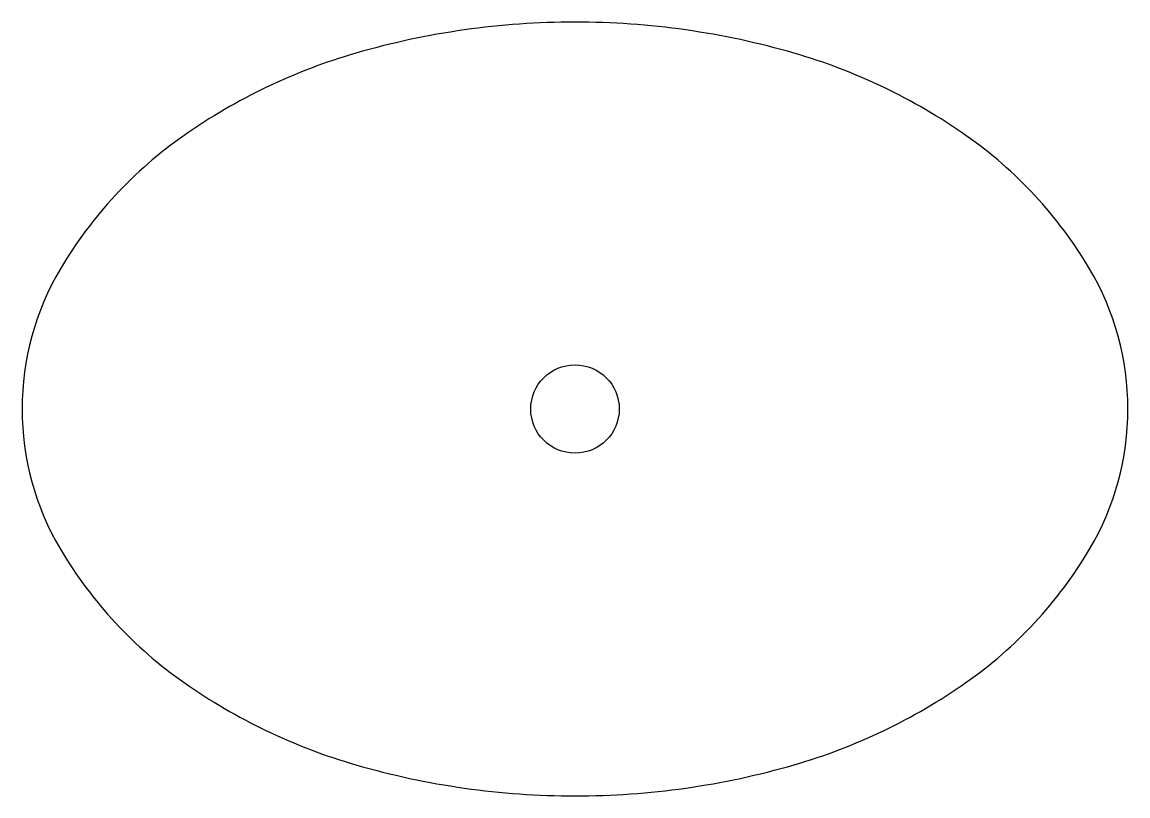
# Model space of a CAD drawing. Extents: x 0.75 to 1.25, y 0.825 to 1.175.
import ezdxf

# ---------------------------------------------------------------- set-up
doc = ezdxf.new("R2010")
doc.units = 0
doc.layers.get('0').update_dxf_attribs({"linetype": 'CONTINUOUS'})

msp = doc.modelspace()

# ---------------------------------------------------------------- linework, layer by layer
at = {"color": 0}
msp.add_lwpolyline([(1.25, 1, 0.13438), (1.23263, 1.06345, 0.106842), (1.17678, 1.12374, 0.082314), (1.09912, 1.16092, 0.07067), (1, 1.175, 0.07067), (0.90088, 1.16092, 0.082314), (0.82322, 1.12374, 0.106842), (0.76737, 1.06345, 0.13438), (0.75, 1, 0.13438), (0.76737, 0.93655, 0.106842), (0.82322, 0.87626, 0.082314), (0.90088, 0.83908, 0.07067), (1, 0.825, 0.07067), (1.09912, 0.83908, 0.082314), (1.17678, 0.87626, 0.106842), (1.23263, 0.93655, 0.13438)], format="xyb", close=True, dxfattribs=at)
msp.add_circle((1, 1), 0.02, dxfattribs=at)

doc.saveas('drawing.dxf')
